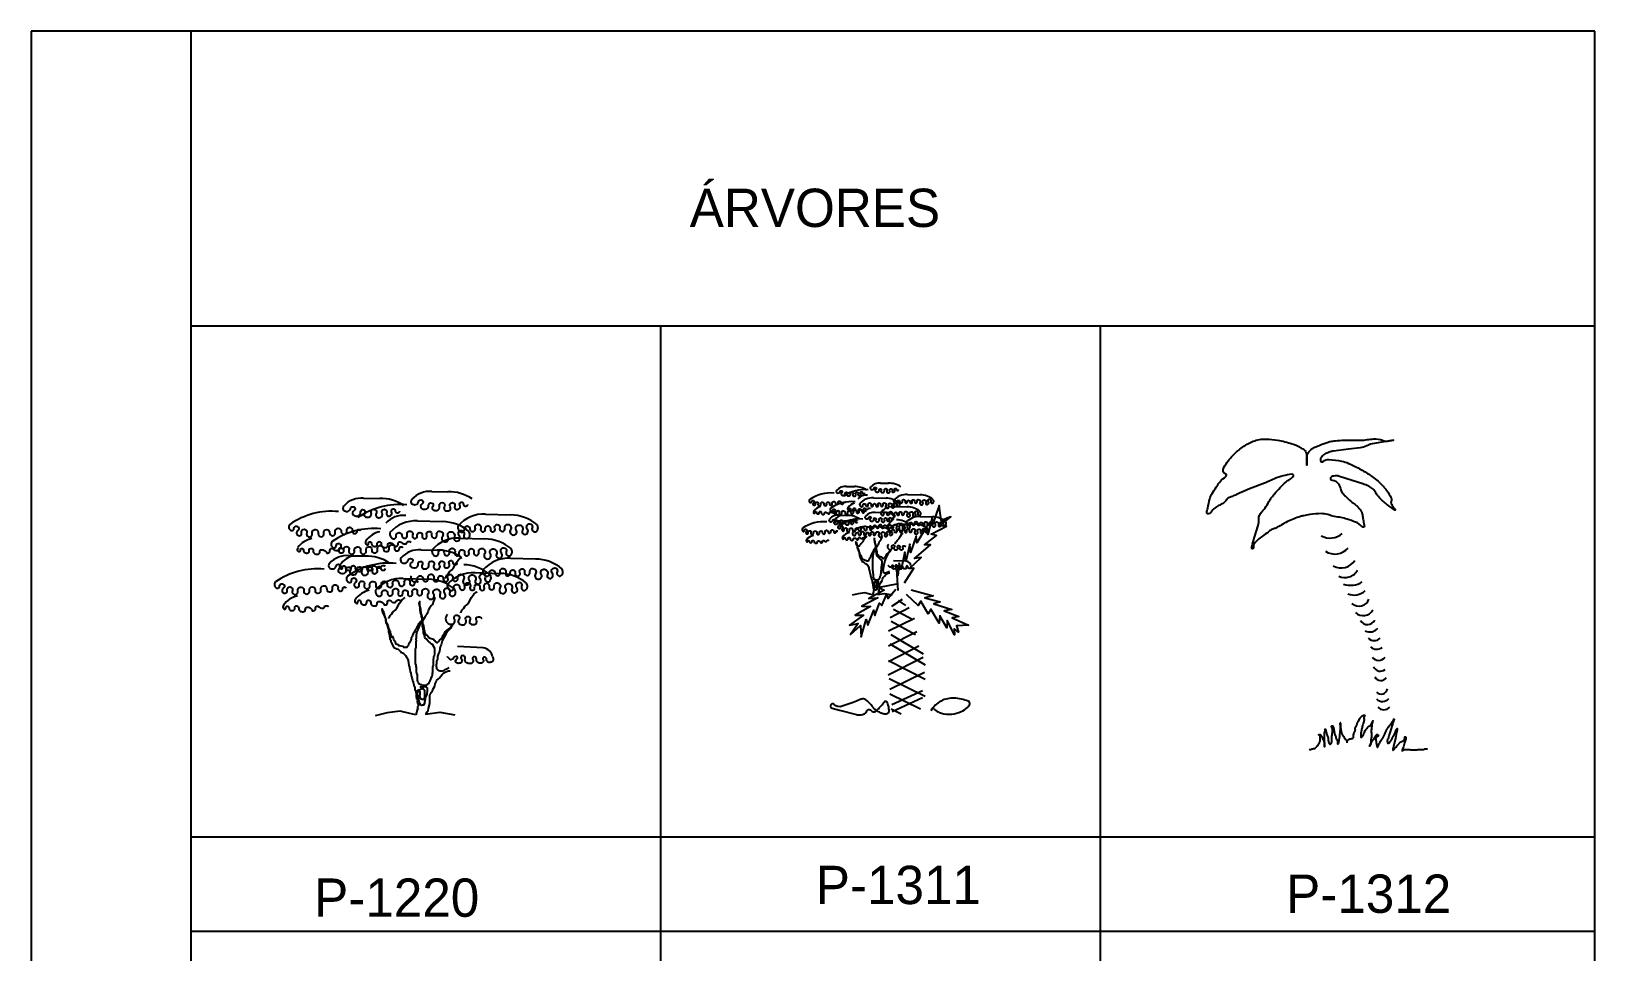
# Model space of a CAD drawing. Extents: x -74 to 94, y -49 to 40.
# Drawn here: x -11.48 to 13.02, y -28.44 to -14.02 of the extents above; entities that cross this region are included whole.
import ezdxf

# ---------------------------------------------------------------- set-up
doc = ezdxf.new("R2010")
doc.units = 0
doc.header["$LTSCALE"] = 100
doc.header["$MEASUREMENT"] = 0
doc.layers.add('FOLHA', color=3, linetype='CONTINUOUS')
doc.layers.add('P-ARVORE', color=2, linetype='CONTINUOUS')

# ---------------------------------------------------------------- blocks, each defined once
blk = doc.blocks.new('P-1220')
at = {"layer": 'P-ARVORE', "linetype": 'CONTINUOUS'}
for p, q in [((0.132, 3.508), (0.385, 3.503)), ((-0.935, 3.403), (-0.683, 3.398)), ((-0.09, 3.047), (0.302, 3.036)), ((0.977, 3.152), (1.369, 3.141)), ((0.572, 2.777), (0.963, 2.765)), ((-1.161, 2.502), (-0.908, 2.497)), ((-0.033, 2.592), (0.219, 2.587)), ((1.368, 2.461), (1.76, 2.45)), ((0.812, 2.236), (1.204, 2.224)), ((-0.315, 2.146), (0.076, 2.134)), ((0.938, 1.06), (0.534, 1.077)), ((-0.568, 0.039), (-0.756, -0.008)), ((-0.362, 0.068), (-0.568, 0.039)), ((-0.211, 0.03), (-0.362, 0.068)), ((-0.118, 0.011), (-0.211, 0.03)), ((-0.089, 0.105), (-0.118, 0.011)), ((0.033, 0.021), (0.258, 0.049)), ((0.258, 0.049), (0.493, 0.011))]:
    blk.add_line(p, q, dxfattribs=at)
for points in [[(-1.247, 3.28, 0.18983), (-1.26, 3.243, 0.209039), (-1.245, 3.211, 0.089632), (-1.231, 3.202, 0.055386), (-1.205, 3.195, 0.389489), (-1.143, 3.238, -0.48403), (-1.085, 3.265, -0.629346), (-1.086, 3.207, 0.520287), (-1.097, 3.143, 0.124575), (-1.07, 3.127, 0.096391), (-1.03, 3.123, 0.428901), (-0.983, 3.183, -0.579299), (-0.933, 3.222, -0.502227), (-0.919, 3.168, 0.476441), (-0.907, 3.111, 0.095216), (-0.885, 3.105, 0.070951), (-0.854, 3.107, 0.447246), (-0.815, 3.172, -0.506332), (-0.774, 3.229, -0.581255), (-0.737, 3.165, 0.54353), (-0.703, 3.097, 0.045996), (-0.686, 3.097, 0.048439), (-0.671, 3.1, 0.501767), (-0.646, 3.164, -0.509433), (-0.62, 3.227, -0.620318), (-0.574, 3.173, 0.662344), (-0.527, 3.123, 0.021032), (-0.519, 3.126, 0.023421), (-0.512, 3.13, 0.400547), (-0.496, 3.19, -0.521375), (-0.472, 3.236, -0.468745), (-0.44, 3.208, 0.421044), (-0.409, 3.174, 0.045636), (-0.389, 3.176, 0.099882), (-0.381, 3.179, 0.108204), (-0.372, 3.187, 0.09638), (-0.367, 3.2)], [(-0.18, 3.386, 0.18983), (-0.193, 3.348, 0.209039), (-0.178, 3.316, 0.089632), (-0.163, 3.307, 0.055386), (-0.137, 3.3, 0.389489), (-0.076, 3.343, -0.48403), (-0.018, 3.37, -0.629346), (-0.019, 3.312, 0.520287), (-0.03, 3.248, 0.124575), (-0.003, 3.232, 0.096391), (0.037, 3.228, 0.428901), (0.084, 3.288, -0.579299), (0.134, 3.327, -0.502227), (0.148, 3.273, 0.476441), (0.16, 3.217, 0.095216), (0.183, 3.21, 0.070951), (0.213, 3.212, 0.447246), (0.252, 3.277, -0.506332), (0.294, 3.334, -0.581255), (0.33, 3.271, 0.54353), (0.364, 3.203, 0.045996), (0.381, 3.202, 0.048439), (0.396, 3.205, 0.501767), (0.422, 3.269, -0.509433), (0.447, 3.332, -0.620318), (0.493, 3.278, 0.662344), (0.54, 3.228, 0.021032), (0.548, 3.232, 0.023421), (0.555, 3.235, 0.400547), (0.572, 3.295, -0.521375), (0.595, 3.341, -0.468745), (0.627, 3.313, 0.421044), (0.658, 3.28, 0.045636), (0.678, 3.281, 0.099882), (0.686, 3.284, 0.108204), (0.695, 3.293, 0.09638), (0.7, 3.305)], [(-2.09, 2.992, 0.241871), (-2.105, 2.935, 0.270808), (-2.068, 2.896, 0.507649), (-2.026, 2.928, -0.465069), (-1.984, 2.964, -0.686042), (-1.968, 2.892, 0.631611), (-1.957, 2.816, 0.568273), (-1.908, 2.861, -0.492883), (-1.86, 2.915, -0.524042), (-1.827, 2.86, 0.455866), (-1.797, 2.796, 0.574654), (-1.741, 2.85, -0.522431), (-1.687, 2.911, -0.437378), (-1.645, 2.852, 0.470524), (-1.601, 2.799, 0.497492), (-1.558, 2.855, -0.487248), (-1.514, 2.913, -0.450086), (-1.468, 2.863, 0.453784), (-1.422, 2.814, 0.482617), (-1.381, 2.87, -0.447176), (-1.341, 2.931, -0.471523), (-1.285, 2.881, 0.509269), (-1.229, 2.836, 0.40921), (-1.198, 2.89, -0.410687), (-1.166, 2.945, -0.555211), (-1.112, 2.894, 0.620623), (-1.056, 2.851, 0.319045), (-1.035, 2.89, -0.477111), (-1.013, 2.913, -0.098175), (-0.997, 2.908, -0.097824), (-0.983, 2.898)], [(0.544, 2.969, 0.150814), (0.547, 2.919, 0.151026), (0.578, 2.879, 0.650366), (0.644, 2.919, -0.632746), (0.711, 2.961, -0.263683), (0.731, 2.923, 0.268673), (0.751, 2.886, 0.688502), (0.815, 2.936, -0.673093), (0.879, 2.988, -0.384225), (0.9, 2.928, 0.452189), (0.924, 2.877, 0.562048), (0.97, 2.92, -0.50427), (1.015, 2.969, -0.455357), (1.051, 2.919, 0.496921), (1.088, 2.874, 0.53593), (1.122, 2.929, -0.505788), (1.154, 2.988, -0.550689), (1.197, 2.936, 0.541365), (1.241, 2.883, 0.451561), (1.277, 2.934, -0.413103), (1.311, 2.99, -0.685198), (1.368, 2.909, 0.664872), (1.422, 2.826, 0.52904), (1.457, 2.905, -0.538979), (1.493, 2.982, -0.599171), (1.554, 2.9, 0.957396), (1.634, 2.858, 0.302276), (1.63, 2.918, -0.298837), (1.626, 2.979, -0.95508), (1.706, 2.938, 0.896653), (1.785, 2.892, 0.168844), (1.798, 2.936, 0.140391), (1.782, 2.988)], [(-1.429, 2.722, 0.241871), (-1.443, 2.664, 0.270808), (-1.406, 2.625, 0.507649), (-1.365, 2.657, -0.465069), (-1.323, 2.694, -0.686042), (-1.307, 2.622, 0.631611), (-1.296, 2.546, 0.568273), (-1.246, 2.591, -0.492883), (-1.199, 2.645, -0.524042), (-1.165, 2.59, 0.455866), (-1.136, 2.526, 0.574654), (-1.08, 2.58, -0.522431), (-1.025, 2.64, -0.437378), (-0.983, 2.582, 0.470524), (-0.94, 2.528, 0.497492), (-0.896, 2.585, -0.487248), (-0.853, 2.643, -0.450086), (-0.807, 2.593, 0.453784), (-0.761, 2.544, 0.482617), (-0.719, 2.599, -0.447176), (-0.679, 2.66, -0.471523), (-0.624, 2.61, 0.509269), (-0.568, 2.566, 0.40921), (-0.536, 2.62, -0.410687), (-0.505, 2.674, -0.555211), (-0.451, 2.624, 0.620623), (-0.394, 2.581, 0.319045), (-0.374, 2.619, -0.477111), (-0.351, 2.643, -0.098175), (-0.335, 2.638, -0.097824), (-0.322, 2.628)], [(-0.897, 2.732, 0.235619), (-0.906, 2.699, 0.238379), (-0.886, 2.672, 0.630511), (-0.859, 2.693, -0.544852), (-0.833, 2.72, -0.377771), (-0.812, 2.691, 0.309408), (-0.791, 2.656, 0.056153), (-0.774, 2.65, 0.051381), (-0.755, 2.647, 0.477532), (-0.722, 2.686, -0.509645), (-0.689, 2.722, -0.415078), (-0.659, 2.684, 0.350167), (-0.63, 2.637, 0.063292), (-0.601, 2.63, 0.089771), (-0.58, 2.632, 0.374817), (-0.556, 2.669, -0.422626), (-0.53, 2.701, -0.025012), (-0.523, 2.701, -0.020224), (-0.515, 2.701, -0.149465), (-0.473, 2.684, -0.145214), (-0.446, 2.646), (-0.446, 2.646, 0.047863), (-0.432, 2.647, 0.048311), (-0.419, 2.65, 0.370518), (-0.394, 2.69, -0.472034), (-0.369, 2.72, -0.214229), (-0.338, 2.705, 0.193505), (-0.304, 2.687, 0.026101), (-0.283, 2.686, 0.061065), (-0.275, 2.687, 0.272804), (-0.258, 2.704, -0.253212), (-0.24, 2.722, -0.037215), (-0.23, 2.725, -0.040869), (-0.22, 2.726, -0.10213), (-0.206, 2.723, -0.084432), (-0.192, 2.714)], [(-0.523, 2.864, 0.150814), (-0.52, 2.814, 0.151026), (-0.49, 2.774, 0.650366), (-0.423, 2.814, -0.632746), (-0.356, 2.856, -0.263683), (-0.336, 2.818, 0.268673), (-0.316, 2.781, 0.688502), (-0.252, 2.831, -0.673093), (-0.188, 2.883, -0.384225), (-0.167, 2.823, 0.452189), (-0.143, 2.772, 0.562048), (-0.097, 2.815, -0.50427), (-0.053, 2.864, -0.455357), (-0.017, 2.814, 0.496921), (0.021, 2.768, 0.53593), (0.054, 2.824, -0.505788), (0.086, 2.883, -0.550689), (0.13, 2.831, 0.541365), (0.174, 2.778, 0.451561), (0.21, 2.829, -0.413103), (0.244, 2.885, -0.685198), (0.3, 2.804, 0.664872), (0.355, 2.721, 0.52904), (0.39, 2.799, -0.538979), (0.425, 2.877, -0.599171), (0.487, 2.795, 0.957396), (0.566, 2.753, 0.302276), (0.563, 2.813, -0.298837), (0.559, 2.873, -0.95508), (0.639, 2.833, 0.896653), (0.717, 2.787, 0.168844), (0.731, 2.831, 0.140391), (0.714, 2.883)], [(-1.964, 2.627, 0.235619), (-1.974, 2.594, 0.238379), (-1.953, 2.567, 0.630511), (-1.926, 2.588, -0.544852), (-1.9, 2.615, -0.377771), (-1.879, 2.586, 0.309408), (-1.858, 2.55, 0.056153), (-1.841, 2.545, 0.051381), (-1.822, 2.542, 0.477532), (-1.789, 2.581, -0.509645), (-1.756, 2.617, -0.415078), (-1.726, 2.579, 0.350167), (-1.697, 2.532, 0.063292), (-1.668, 2.525, 0.089771), (-1.647, 2.527, 0.374817), (-1.623, 2.564, -0.422626), (-1.598, 2.596, -0.025012), (-1.591, 2.596, -0.020224), (-1.582, 2.596, -0.149465), (-1.54, 2.579, -0.145214), (-1.513, 2.541), (-1.513, 2.541, 0.047863), (-1.499, 2.542, 0.048311), (-1.486, 2.545, 0.370518), (-1.462, 2.585, -0.472034), (-1.436, 2.615, -0.214229), (-1.405, 2.6, 0.193505), (-1.371, 2.582, 0.026101), (-1.351, 2.581, 0.061065), (-1.342, 2.582, 0.272804), (-1.325, 2.598, -0.253212), (-1.308, 2.617, -0.037215), (-1.297, 2.62, -0.040869), (-1.287, 2.62, -0.10213), (-1.274, 2.618, -0.084432), (-1.26, 2.609)], [(-0.345, 2.469, 0.18983), (-0.358, 2.432, 0.209039), (-0.343, 2.399, 0.089632), (-0.329, 2.391, 0.055386), (-0.303, 2.384, 0.389489), (-0.241, 2.427, -0.48403), (-0.183, 2.454, -0.629346), (-0.184, 2.395, 0.520287), (-0.195, 2.332, 0.124575), (-0.168, 2.316, 0.096391), (-0.128, 2.312, 0.428901), (-0.081, 2.372, -0.579299), (-0.031, 2.411, -0.502227), (-0.017, 2.357, 0.476441), (-0.005, 2.3, 0.095216), (0.017, 2.294, 0.070951), (0.048, 2.296, 0.447246), (0.087, 2.361, -0.506332), (0.128, 2.418, -0.581255), (0.165, 2.354, 0.54353), (0.199, 2.286, 0.045996), (0.215, 2.286, 0.048439), (0.231, 2.289, 0.501767), (0.256, 2.353, -0.509433), (0.282, 2.416, -0.620318), (0.328, 2.362, 0.662344), (0.375, 2.312, 0.021032), (0.383, 2.315, 0.023421), (0.39, 2.319, 0.400547), (0.406, 2.379, -0.521375), (0.43, 2.425, -0.468745), (0.461, 2.396, 0.421044), (0.493, 2.363, 0.045636), (0.512, 2.365, 0.099882), (0.521, 2.368, 0.108204), (0.53, 2.376, 0.09638), (0.535, 2.389)], [(0.139, 2.594, 0.150814), (0.141, 2.544, 0.151026), (0.172, 2.504, 0.650366), (0.239, 2.544, -0.632746), (0.305, 2.586, -0.263683), (0.325, 2.548, 0.268673), (0.345, 2.511, 0.688502), (0.41, 2.561, -0.673093), (0.474, 2.612, -0.384225), (0.494, 2.553, 0.452189), (0.519, 2.502, 0.562048), (0.564, 2.544, -0.50427), (0.609, 2.594, -0.455357), (0.645, 2.543, 0.496921), (0.682, 2.498, 0.53593), (0.716, 2.554, -0.505788), (0.748, 2.612, -0.550689), (0.792, 2.56, 0.541365), (0.835, 2.507, 0.451561), (0.871, 2.558, -0.413103), (0.906, 2.615, -0.685198), (0.962, 2.534, 0.664872), (1.016, 2.45, 0.52904), (1.051, 2.529, -0.538979), (1.087, 2.607, -0.599171), (1.148, 2.525, 0.957396), (1.228, 2.483, 0.302276), (1.224, 2.543, -0.298837), (1.22, 2.603, -0.95508), (1.301, 2.563, 0.896653), (1.379, 2.517, 0.168844), (1.392, 2.56, 0.140391), (1.376, 2.612)], [(-1.472, 2.379, 0.18983), (-1.486, 2.342, 0.209039), (-1.47, 2.309, 0.089632), (-1.456, 2.301, 0.055386), (-1.43, 2.294, 0.389489), (-1.369, 2.336, -0.48403), (-1.311, 2.364, -0.629346), (-1.311, 2.305, 0.520287), (-1.322, 2.242, 0.124575), (-1.296, 2.226, 0.096391), (-1.256, 2.222, 0.428901), (-1.209, 2.282, -0.579299), (-1.159, 2.321, -0.502227), (-1.145, 2.267, 0.476441), (-1.132, 2.21, 0.095216), (-1.11, 2.204, 0.070951), (-1.079, 2.205, 0.447246), (-1.041, 2.271, -0.506332), (-0.999, 2.328, -0.581255), (-0.963, 2.264, 0.54353), (-0.929, 2.196, 0.045996), (-0.912, 2.196, 0.048439), (-0.896, 2.198, 0.501767), (-0.871, 2.262, -0.509433), (-0.845, 2.326, -0.620318), (-0.8, 2.272, 0.662344), (-0.752, 2.222, 0.021032), (-0.744, 2.225, 0.023421), (-0.738, 2.229, 0.400547), (-0.721, 2.288, -0.521375), (-0.697, 2.335, -0.468745), (-0.666, 2.306, 0.421044), (-0.635, 2.273, 0.045636), (-0.615, 2.274, 0.099882), (-0.606, 2.278, 0.108204), (-0.598, 2.286, 0.09638), (-0.593, 2.299)], [(-1.303, 2.356, 0.235619), (-1.312, 2.323, 0.238379), (-1.292, 2.296, 0.630511), (-1.265, 2.318, -0.544852), (-1.239, 2.344, -0.377771), (-1.217, 2.316, 0.309408), (-1.197, 2.28, 0.056153), (-1.18, 2.274, 0.051381), (-1.16, 2.272, 0.477532), (-1.128, 2.311, -0.509645), (-1.095, 2.346, -0.415078), (-1.065, 2.308, 0.350167), (-1.036, 2.261, 0.063292), (-1.007, 2.255, 0.089771), (-0.986, 2.257, 0.374817), (-0.961, 2.294, -0.422626), (-0.936, 2.325, -0.025012), (-0.929, 2.326, -0.020224), (-0.92, 2.325, -0.149465), (-0.878, 2.309, -0.145214), (-0.852, 2.271), (-0.852, 2.271, 0.047863), (-0.838, 2.271, 0.048311), (-0.824, 2.274, 0.370518), (-0.8, 2.314, -0.472034), (-0.775, 2.344, -0.214229), (-0.743, 2.329, 0.193505), (-0.71, 2.311, 0.026101), (-0.689, 2.31, 0.061065), (-0.68, 2.311, 0.272804), (-0.664, 2.328, -0.253212), (-0.646, 2.346, -0.037215), (-0.636, 2.349, -0.040869), (-0.626, 2.35, -0.10213), (-0.612, 2.347, -0.084432), (-0.598, 2.338)], [(-0.192, 2.188, 0.150814), (-0.189, 2.138, 0.151026), (-0.159, 2.098, 0.650366), (-0.092, 2.138, -0.632746), (-0.026, 2.18, -0.263683), (-0.006, 2.142, 0.268673), (0.015, 2.105, 0.688502), (0.079, 2.155, -0.673093), (0.143, 2.207, -0.384225), (0.163, 2.147, 0.452189), (0.188, 2.096, 0.562048), (0.234, 2.139, -0.50427), (0.278, 2.188, -0.455357), (0.314, 2.138, 0.496921), (0.352, 2.093, 0.53593), (0.385, 2.148, -0.505788), (0.417, 2.207, -0.550689), (0.461, 2.155, 0.541365), (0.504, 2.102, 0.451561), (0.54, 2.153, -0.413103), (0.575, 2.209, -0.685198), (0.631, 2.128, 0.664872), (0.686, 2.045, 0.52904), (0.72, 2.124, -0.538979), (0.756, 2.201, -0.599171), (0.817, 2.119, 0.957396), (0.897, 2.077, 0.302276), (0.893, 2.137, -0.298837), (0.889, 2.197, -0.95508), (0.97, 2.157, 0.896653), (1.048, 2.111, 0.168844), (1.062, 2.155, 0.140391), (1.045, 2.207)], [(0.935, 2.278, 0.150814), (0.938, 2.228, 0.151026), (0.968, 2.188, 0.650366), (1.035, 2.228, -0.632746), (1.102, 2.27, -0.263683), (1.122, 2.232, 0.268673), (1.142, 2.195, 0.688502), (1.206, 2.245, -0.673093), (1.27, 2.297, -0.384225), (1.291, 2.237, 0.452189), (1.315, 2.186, 0.562048), (1.361, 2.229, -0.50427), (1.405, 2.278, -0.455357), (1.442, 2.228, 0.496921), (1.479, 2.183, 0.53593), (1.513, 2.238, -0.505788), (1.545, 2.297, -0.550689), (1.588, 2.245, 0.541365), (1.632, 2.192, 0.451561), (1.668, 2.243, -0.413103), (1.702, 2.299, -0.685198), (1.758, 2.218, 0.664872), (1.813, 2.135, 0.52904), (1.848, 2.214, -0.538979), (1.883, 2.291, -0.599171), (1.945, 2.209, 0.957396), (2.025, 2.167, 0.302276), (2.021, 2.227, -0.298837), (2.017, 2.288, -0.95508), (2.097, 2.247, 0.896653), (2.175, 2.201, 0.168844), (2.189, 2.245, 0.140391), (2.172, 2.297)], [(-2.316, 2.091, 0.241871), (-2.33, 2.033, 0.270808), (-2.293, 1.994, 0.507649), (-2.252, 2.026, -0.465069), (-2.21, 2.063, -0.686042), (-2.194, 1.991, 0.631611), (-2.183, 1.915, 0.568273), (-2.133, 1.96, -0.492883), (-2.086, 2.014, -0.524042), (-2.052, 1.959, 0.455866), (-2.023, 1.895, 0.574654), (-1.967, 1.949, -0.522431), (-1.912, 2.009, -0.437378), (-1.87, 1.951, 0.470524), (-1.827, 1.898, 0.497492), (-1.783, 1.954, -0.487248), (-1.74, 2.012, -0.450086), (-1.694, 1.962, 0.453784), (-1.648, 1.913, 0.482617), (-1.606, 1.968, -0.447176), (-1.566, 2.029, -0.471523), (-1.511, 1.979, 0.509269), (-1.455, 1.935, 0.40921), (-1.423, 1.989, -0.410687), (-1.392, 2.043, -0.555211), (-1.337, 1.993, 0.620623), (-1.281, 1.95, 0.319045), (-1.261, 1.988, -0.477111), (-1.238, 2.012, -0.098175), (-1.222, 2.007, -0.097824), (-1.209, 1.997)], [(-1.188, 2.181, 0.241871), (-1.203, 2.124, 0.270808), (-1.166, 2.084, 0.507649), (-1.124, 2.116, -0.465069), (-1.083, 2.153, -0.686042), (-1.066, 2.081, 0.631611), (-1.055, 2.005, 0.568273), (-1.006, 2.05, -0.492883), (-0.958, 2.104, -0.524042), (-0.925, 2.049, 0.455866), (-0.895, 1.985, 0.574654), (-0.839, 2.039, -0.522431), (-0.785, 2.1, -0.437378), (-0.743, 2.041, 0.470524), (-0.7, 1.988, 0.497492), (-0.656, 2.044, -0.487248), (-0.612, 2.102, -0.450086), (-0.566, 2.052, 0.453784), (-0.52, 2.003, 0.482617), (-0.479, 2.059, -0.447176), (-0.439, 2.119, -0.471523), (-0.383, 2.069, 0.509269), (-0.327, 2.025, 0.40921), (-0.296, 2.079, -0.410687), (-0.265, 2.133, -0.555211), (-0.21, 2.083, 0.620623), (-0.154, 2.04, 0.319045), (-0.133, 2.079, -0.477111), (-0.111, 2.102, -0.098175), (-0.095, 2.097, -0.097824), (-0.081, 2.087)], [(-0.748, 1.963, 0.150814), (-0.746, 1.913, 0.151026), (-0.715, 1.873, 0.650366), (-0.648, 1.913, -0.632746), (-0.582, 1.955, -0.263683), (-0.562, 1.917, 0.268673), (-0.542, 1.88, 0.688502), (-0.477, 1.93, -0.673093), (-0.413, 1.981, -0.384225), (-0.393, 1.922, 0.452189), (-0.368, 1.871, 0.562048), (-0.322, 1.913, -0.50427), (-0.278, 1.963, -0.455357), (-0.242, 1.912, 0.496921), (-0.205, 1.867, 0.53593), (-0.171, 1.923, -0.505788), (-0.139, 1.981, -0.550689), (-0.095, 1.93, 0.541365), (-0.052, 1.877, 0.451561), (-0.016, 1.927, -0.413103), (0.019, 1.984, -0.685198), (0.075, 1.903, 0.664872), (0.129, 1.819, 0.52904), (0.164, 1.898, -0.538979), (0.2, 1.976, -0.599171), (0.261, 1.894, 0.957396), (0.341, 1.852, 0.302276), (0.337, 1.912, -0.298837), (0.333, 1.972, -0.95508), (0.414, 1.932, 0.896653), (0.492, 1.886, 0.168844), (0.506, 1.93, 0.140391), (0.489, 1.981)], [(0.379, 2.053, 0.150814), (0.382, 2.003, 0.151026), (0.412, 1.963, 0.650366), (0.479, 2.003, -0.632746), (0.546, 2.045, -0.263683), (0.566, 2.007, 0.268673), (0.586, 1.97, 0.688502), (0.65, 2.02, -0.673093), (0.714, 2.072, -0.384225), (0.735, 2.012, 0.452189), (0.759, 1.961, 0.562048), (0.805, 2.003, -0.50427), (0.849, 2.053, -0.455357), (0.885, 2.003, 0.496921), (0.923, 1.957, 0.53593), (0.956, 2.013, -0.505788), (0.988, 2.072, -0.550689), (1.032, 2.02, 0.541365), (1.076, 1.967, 0.451561), (1.111, 2.018, -0.413103), (1.146, 2.074, -0.685198), (1.202, 1.993, 0.664872), (1.257, 1.91, 0.52904), (1.292, 1.988, -0.538979), (1.327, 2.066, -0.599171), (1.388, 1.984, 0.957396), (1.468, 1.942, 0.302276), (1.465, 2.002, -0.298837), (1.461, 2.062, -0.95508), (1.541, 2.022, 0.896653), (1.619, 1.976, 0.168844), (1.633, 2.02, 0.140391), (1.616, 2.072)], [(-2.189, 1.726, 0.235619), (-2.199, 1.693, 0.238379), (-2.179, 1.665, 0.630511), (-2.152, 1.687, -0.544852), (-2.126, 1.713, -0.377771), (-2.104, 1.685, 0.309408), (-2.084, 1.649, 0.056153), (-2.067, 1.643, 0.051381), (-2.047, 1.641, 0.477532), (-2.015, 1.68, -0.509645), (-1.982, 1.716, -0.415078), (-1.952, 1.677, 0.350167), (-1.923, 1.63, 0.063292), (-1.894, 1.624, 0.089771), (-1.873, 1.626, 0.374817), (-1.848, 1.663, -0.422626), (-1.823, 1.695, -0.025012), (-1.816, 1.695, -0.020224), (-1.807, 1.695, -0.149465), (-1.765, 1.678, -0.145214), (-1.739, 1.64), (-1.739, 1.64, 0.047863), (-1.725, 1.64, 0.048311), (-1.711, 1.643, 0.370518), (-1.687, 1.683, -0.472034), (-1.661, 1.713, -0.214229), (-1.63, 1.698, 0.193505), (-1.597, 1.681, 0.026101), (-1.576, 1.68, 0.061065), (-1.567, 1.681, 0.272804), (-1.55, 1.697, -0.253212), (-1.533, 1.716, -0.037215), (-1.522, 1.718, -0.040869), (-1.512, 1.719, -0.10213), (-1.499, 1.716, -0.084432), (-1.485, 1.707)], [(-1.062, 1.816, 0.235619), (-1.072, 1.783, 0.238379), (-1.051, 1.756, 0.630511), (-1.024, 1.777, -0.544852), (-0.998, 1.803, -0.377771), (-0.977, 1.775, 0.309408), (-0.956, 1.739, 0.056153), (-0.939, 1.733, 0.051381), (-0.92, 1.731, 0.477532), (-0.887, 1.77, -0.509645), (-0.854, 1.806, -0.415078), (-0.824, 1.768, 0.350167), (-0.796, 1.721, 0.063292), (-0.767, 1.714, 0.089771), (-0.746, 1.716, 0.374817), (-0.721, 1.753, -0.422626), (-0.696, 1.785, -0.025012), (-0.689, 1.785, -0.020224), (-0.68, 1.785, -0.149465), (-0.638, 1.768, -0.145214), (-0.611, 1.73), (-0.611, 1.73, 0.047863), (-0.597, 1.73, 0.048311), (-0.584, 1.733, 0.370518), (-0.56, 1.774, -0.472034), (-0.534, 1.803, -0.214229), (-0.503, 1.788, 0.193505), (-0.469, 1.771, 0.026101), (-0.449, 1.77, 0.061065), (-0.44, 1.771, 0.272804), (-0.423, 1.787, -0.253212), (-0.406, 1.806, -0.037215), (-0.395, 1.808, -0.040869), (-0.385, 1.809, -0.10213), (-0.372, 1.806, -0.084432), (-0.358, 1.798)], [(0.377, 1.579, 0.264275), (0.352, 1.495, 0.269851), (0.411, 1.431, 0.049465), (0.432, 1.427, 0.059307), (0.45, 1.428, 0.524538), (0.489, 1.507, -0.659555), (0.537, 1.569, -0.54608), (0.558, 1.503, 0.460274), (0.572, 1.428, 0.105056), (0.602, 1.418, 0.099523), (0.636, 1.421, 0.482702), (0.665, 1.495, -0.652976), (0.706, 1.549, -0.510026), (0.73, 1.492, 0.441522), (0.749, 1.428, 0.097436), (0.773, 1.422, 0.075508), (0.805, 1.424, 0.510359), (0.832, 1.489, -0.586835), (0.863, 1.546, -0.117643), (0.893, 1.539, -0.110107), (0.919, 1.518)], [(1.084, 0.915, -0.226941), (1.095, 0.868, -0.244294), (1.067, 0.834, -0.076488), (1.05, 0.83, -0.0595), (1.029, 0.831, -0.398872), (0.991, 0.878, 0.514647), (0.953, 0.911, 0.526337), (0.937, 0.87, -0.464969), (0.925, 0.824, -0.091198), (0.904, 0.818, -0.065704), (0.875, 0.82, -0.396141), (0.833, 0.879, 0.564462), (0.788, 0.915, 0.487782), (0.774, 0.873, -0.391728), (0.767, 0.824, -0.170672), (0.73, 0.811, -0.128889), (0.68, 0.824, -0.358358), (0.654, 0.89, 0.512435), (0.621, 0.936, 0.617342), (0.595, 0.884, -0.491284), (0.578, 0.82, -0.113819), (0.548, 0.815, -0.123689), (0.522, 0.824, -0.573938), (0.523, 0.879, 0.8299), (0.508, 0.925, 0.284756), (0.476, 0.899, -0.29003), (0.444, 0.873, -0.0281), (0.426, 0.872, -0.158979), (0.423, 0.873, -0.04288), (0.414, 0.881, -0.012925), (0.386, 0.911, -0.004602), (0.382, 0.916, -0.003571), (0.377, 0.922)]]:
    blk.add_lwpolyline(points, format="xyb", dxfattribs=at)
at = {"layer": 'P-ARVORE'}
for points in [[(0.346, 2.146), (0.346, 2.159), (0.36, 2.172), (0.367, 2.197), (0.395, 2.223), (0.41, 2.248), (0.445, 2.28), (0.474, 2.311), (0.516, 2.388), (0.552, 2.438), (0.587, 2.47), (0.602, 2.476)], [(-0.541, 1.516), (-0.541, 1.528), (-0.527, 1.541), (-0.52, 1.566), (-0.491, 1.592), (-0.477, 1.617), (-0.442, 1.649), (-0.413, 1.681), (-0.371, 1.757), (-0.335, 1.807), (-0.299, 1.839), (-0.285, 1.846)], [(0.188, 1.847), (0.174, 1.834), (0.174, 1.821), (0.167, 1.802), (0.16, 1.79), (0.145, 1.739), (0.131, 1.72), (0.11, 1.695), (0.096, 1.682), (0.081, 1.656), (0.074, 1.631), (0.067, 1.612), (0.053, 1.587), (0.039, 1.568), (0.032, 1.549), (0.01, 1.511), (-0.018, 1.472), (-0.032, 1.46), (-0.047, 1.441), (-0.054, 1.422), (-0.082, 1.358), (-0.089, 1.333), (-0.104, 1.301), (-0.104, 1.282), (-0.111, 1.257), (-0.111, 1.212), (-0.118, 1.193), (-0.111, 1.174), (-0.118, 1.149), (-0.118, 1.054), (-0.125, 1.035), (-0.125, 0.813), (-0.118, 0.787), (-0.118, 0.768), (-0.111, 0.749), (-0.111, 0.686), (-0.104, 0.66), (-0.096, 0.648), (-0.096, 0.559), (-0.089, 0.533), (-0.082, 0.521), (-0.075, 0.502), (-0.061, 0.495), (-0.047, 0.483), (-0.032, 0.483), (-0.018, 0.476), (0.053, 0.476), (0.06, 0.483), (0.074, 0.495), (0.088, 0.502), (0.11, 0.54), (0.117, 0.565), (0.124, 0.578), (0.124, 0.59), (0.138, 0.616), (0.145, 0.635), (0.145, 0.654), (0.152, 0.673), (0.152, 0.762), (0.16, 0.781), (0.16, 0.882), (0.167, 0.901), (0.167, 0.92), (0.174, 0.933), (0.174, 0.946), (0.181, 0.965), (0.181, 1.047), (0.145, 1.111), (0.131, 1.117), (0.11, 1.136), (0.096, 1.143), (0.074, 1.162), (0.046, 1.2), (0.032, 1.212), (0.024, 1.225), (0.017, 1.25), (0.017, 1.263), (0.003, 1.288), (0.003, 1.333), (-0.004, 1.346), (-0.004, 1.371), (-0.011, 1.384), (-0.011, 1.422), (-0.018, 1.441), (-0.018, 1.46), (-0.011, 1.472), (-0.011, 1.46), (-0.018, 1.447), (0.003, 1.409), (0.003, 1.39), (0.01, 1.365), (0.01, 1.346), (0.017, 1.327), (0.017, 1.301), (0.039, 1.263), (0.06, 1.257), (0.088, 1.219), (0.11, 1.212), (0.124, 1.206), (0.145, 1.2), (0.16, 1.193), (0.167, 1.181), (0.181, 1.168), (0.188, 1.155), (0.209, 1.143), (0.224, 1.143), (0.238, 1.155), (0.252, 1.181), (0.273, 1.193), (0.302, 1.231), (0.309, 1.257), (0.33, 1.288), (0.344, 1.307), (0.401, 1.358), (0.43, 1.377), (0.437, 1.396), (0.451, 1.409), (0.465, 1.415)], [(-0.061, 1.777), (-0.068, 1.752), (-0.054, 1.688), (-0.054, 1.656), (-0.047, 1.612), (-0.032, 1.568), (-0.032, 1.542), (-0.025, 1.523), (-0.018, 1.511), (-0.018, 1.498), (-0.018, 1.549), (-0.025, 1.568), (-0.025, 1.58), (-0.032, 1.593), (-0.032, 1.612), (-0.04, 1.637), (-0.04, 1.663), (-0.054, 1.726), (-0.054, 1.783), (-0.061, 1.79)], [(0.586, 1.606), (0.586, 1.618), (0.6, 1.631), (0.608, 1.656), (0.636, 1.682), (0.65, 1.707), (0.686, 1.739), (0.714, 1.771), (0.757, 1.847), (0.792, 1.898), (0.828, 1.929), (0.842, 1.936)], [(0.01, 1.536), (0.003, 1.517), (-0.004, 1.504), (-0.047, 1.466), (-0.054, 1.453), (-0.082, 1.428), (-0.082, 1.415), (-0.096, 1.396), (-0.111, 1.358), (-0.125, 1.339), (-0.132, 1.32), (-0.146, 1.295), (-0.16, 1.276), (-0.168, 1.257), (-0.175, 1.231), (-0.189, 1.212), (-0.189, 1.193), (-0.196, 1.181), (-0.203, 1.155), (-0.21, 1.143), (-0.224, 1.13), (-0.239, 1.092), (-0.246, 1.079), (-0.26, 1.066), (-0.303, 1.066), (-0.317, 1.079), (-0.345, 1.085), (-0.367, 1.092), (-0.381, 1.092), (-0.395, 1.104), (-0.423, 1.117), (-0.431, 1.13), (-0.438, 1.149), (-0.452, 1.168), (-0.459, 1.187), (-0.466, 1.212), (-0.48, 1.238), (-0.495, 1.231), (-0.495, 1.219), (-0.516, 1.295), (-0.516, 1.314), (-0.523, 1.327), (-0.53, 1.346), (-0.537, 1.358), (-0.544, 1.377), (-0.544, 1.39), (-0.551, 1.409), (-0.58, 1.46), (-0.587, 1.485), (-0.587, 1.511), (-0.601, 1.549), (-0.615, 1.568), (-0.623, 1.587), (-0.63, 1.599), (-0.637, 1.618), (-0.637, 1.644), (-0.644, 1.656), (-0.644, 1.669), (-0.644, 1.663)], [(-0.637, 1.656), (-0.623, 1.631), (-0.623, 1.612), (-0.615, 1.593), (-0.615, 1.574), (-0.587, 1.498), (-0.587, 1.447), (-0.573, 1.428), (-0.566, 1.409), (-0.551, 1.358), (-0.544, 1.346), (-0.544, 1.307), (-0.53, 1.257), (-0.53, 1.231), (-0.523, 1.219), (-0.523, 1.2), (-0.509, 1.181), (-0.509, 1.162), (-0.502, 1.143), (-0.459, 1.066), (-0.416, 1.041), (-0.395, 1.035), (-0.359, 1.003), (-0.352, 0.99), (-0.324, 0.978), (-0.303, 0.965), (-0.281, 0.939), (-0.239, 0.863), (-0.239, 0.844), (-0.232, 0.832), (-0.232, 0.813), (-0.224, 0.794), (-0.224, 0.781), (-0.217, 0.755), (-0.217, 0.743), (-0.21, 0.717), (-0.203, 0.686), (-0.196, 0.673), (-0.196, 0.654), (-0.189, 0.635), (-0.189, 0.622), (-0.182, 0.603), (-0.182, 0.59), (-0.175, 0.571), (-0.168, 0.546), (-0.16, 0.533), (-0.16, 0.514), (-0.153, 0.495), (-0.146, 0.483), (-0.146, 0.47), (-0.132, 0.445), (-0.132, 0.406), (-0.125, 0.387), (-0.118, 0.375), (-0.118, 0.362), (-0.111, 0.343), (-0.111, 0.286), (-0.104, 0.273), (-0.104, 0.261), (-0.089, 0.248), (-0.096, 0.216), (-0.089, 0.197), (-0.082, 0.172), (-0.082, 0.146), (-0.089, 0.134), (-0.089, 0.115), (-0.082, 0.102), (-0.082, 0.096)], [(0.465, 1.434), (0.451, 1.415), (0.444, 1.403), (0.43, 1.365), (0.408, 1.339), (0.38, 1.314), (0.359, 1.282), (0.295, 1.168), (0.28, 1.104), (0.266, 1.073), (0.259, 1.047), (0.252, 1.003), (0.238, 0.971), (0.231, 0.952), (0.224, 0.92), (0.224, 0.882), (0.209, 0.851), (0.209, 0.813), (0.202, 0.787), (0.202, 0.768), (0.209, 0.749), (0.209, 0.73), (0.216, 0.717), (0.238, 0.705), (0.259, 0.698), (0.302, 0.698), (0.323, 0.705), (0.337, 0.717), (0.366, 0.73), (0.387, 0.736), (0.408, 0.749)], [(0.046, 0.013), (0.046, 0.032), (0.06, 0.058), (0.074, 0.077), (0.081, 0.108), (0.103, 0.184), (0.103, 0.311), (0.11, 0.33), (0.117, 0.343), (0.131, 0.362), (0.145, 0.387), (0.152, 0.406), (0.181, 0.457), (0.188, 0.495), (0.202, 0.527), (0.209, 0.546), (0.238, 0.571), (0.252, 0.59), (0.295, 0.641), (0.316, 0.66), (0.344, 0.679), (0.366, 0.686), (0.394, 0.698), (0.423, 0.698)], [(-0.054, 0.445), (0.003, 0.445), (0.017, 0.451), (0.032, 0.451), (0.046, 0.445), (0.06, 0.432), (0.06, 0.368), (0.053, 0.349), (0.053, 0.33), (0.032, 0.273), (0.032, 0.248), (0.024, 0.229), (0.017, 0.203), (0.017, 0.184), (0.003, 0.159), (-0.011, 0.159), (-0.025, 0.153), (-0.04, 0.159), (-0.054, 0.184), (-0.061, 0.203), (-0.068, 0.242), (-0.068, 0.273), (-0.089, 0.33), (-0.089, 0.394), (-0.054, 0.406), (-0.025, 0.419), (-0.004, 0.419), (0.01, 0.406), (0.017, 0.394), (0.017, 0.28), (0.01, 0.261), (0.003, 0.248), (-0.018, 0.248), (-0.032, 0.254), (-0.047, 0.286), (-0.054, 0.305), (-0.047, 0.33), (-0.047, 0.368), (-0.075, 0.368), (-0.089, 0.375), (-0.082, 0.368)]]:
    blk.add_lwpolyline(points, dxfattribs=at)
at = {"layer": 'P-ARVORE', "linetype": 'CONTINUOUS'}
for centre, radius, start, end in [((0.098, 3.137), 0.372, 84.7393, 138.1803), ((0.404, 2.872), 0.632, 55.1403, 91.7101), ((-1.434, 2.049), 1.149, 84.6376, 124.8181), ((-0.969, 3.032), 0.372, 84.7393, 138.1803), ((-0.367, 2.155), 1.149, 84.6376, 124.8181), ((-0.664, 2.767), 0.632, 55.1403, 91.7101), ((-0.308, 2.762), 0.372, 84.7393, 138.1803), ((-0.117, 2.509), 0.539, 87.0886, 138.7567), ((0.288, 2.365), 0.671, 50.5376, 88.808), ((0.95, 2.614), 0.539, 87.0886, 138.7567), ((1.355, 2.47), 0.671, 50.5376, 88.808), ((-1.661, 2.4), 0.382, 103.099, 143.0553), ((-0.773, 1.779), 1.149, 84.6376, 124.8181), ((-0.594, 2.506), 0.382, 103.099, 143.0553), ((0.544, 2.238), 0.539, 87.0886, 138.7567), ((0.949, 2.094), 0.671, 50.5376, 88.808), ((-1.195, 2.131), 0.372, 84.7393, 138.1803), ((-1, 2.13), 0.382, 103.099, 143.0553), ((-0.889, 1.865), 0.632, 55.1403, 91.7101), ((-0.068, 2.221), 0.372, 84.7393, 138.1803), ((0.238, 1.955), 0.632, 55.1403, 91.7101), ((1.341, 1.923), 0.539, 87.0886, 138.7567), ((-1.66, 1.148), 1.149, 84.6376, 124.8181), ((-0.533, 1.238), 1.149, 84.6376, 124.8181), ((0.785, 1.697), 0.539, 87.0886, 138.7567), ((0.619, 1.689), 0.671, 50.5376, 88.808), ((1.19, 1.554), 0.671, 50.5376, 88.808), ((1.746, 1.779), 0.671, 50.5376, 88.808), ((-0.759, 1.589), 0.382, 103.099, 143.0553), ((-0.343, 1.607), 0.539, 87.0886, 138.7567), ((0.063, 1.464), 0.671, 50.5376, 88.808), ((-1.886, 1.499), 0.382, 103.099, 143.0553), ((0.912, 0.888), 0.175, 8.89, 81.1805)]:
    blk.add_arc(centre, radius, start, end, dxfattribs=at)
blk = doc.blocks.new('P-1311')
at = {"layer": 'P-ARVORE', "linetype": 'CONTINUOUS'}
for points in [[(-0.017, 4.114), (0.28, 4.579), (0.14, 4.569), (0.507, 4.912), (0.295, 4.878), (0.796, 5.304), (0.609, 5.304), (0.991, 5.603), (0.819, 5.641), (1.305, 5.89), (1.084, 5.901), (1.437, 6.189), (1.131, 6.067), (1.069, 6.542), (0.874, 5.967), (0.851, 6.151), (0.711, 5.63), (0.679, 5.89), (0.367, 5.37), (0.35, 5.575), (0.169, 5.072), (0.155, 5.332), (0.029, 4.801), (-0.008, 5.082), (-0.119, 4.541), (-0.18, 4.735), (-0.221, 4.347), (-0.268, 4.531), (-0.227, 3.882)], [(-0.262, 4.076), (-0.813, 3.972), (-0.658, 3.889), (-1.139, 3.629), (-0.848, 3.646), (-1.349, 3.386), (-1.086, 3.379), (-1.564, 3.102), (-1.305, 3.102), (-1.739, 2.793), (-1.471, 2.842), (-1.704, 2.498), (-1.392, 2.783), (-1.378, 2.422), (-1.223, 2.973), (-1.168, 2.793), (-0.979, 3.265), (-0.95, 3.095), (-0.798, 3.483), (-0.725, 3.403), (-0.574, 3.757), (-0.536, 3.629), (-0.291, 3.92)], [(-0.413, 3.387), (-0.081, 3.602)], [(-0.214, 3.563), (0.017, 3.405)], [(0.19, 3.896), (0.877, 3.705), (0.877, 3.705), (0.624, 3.646), (1.102, 3.525), (0.906, 3.455), (1.463, 3.282), (1.224, 3.24), (1.69, 3.06), (1.477, 3.025), (1.987, 2.793), (1.617, 2.765), (1.681, 2.568), (1.536, 2.672), (1.55, 2.488), (1.32, 2.939), (1.311, 2.706), (1.087, 3.084), (1.067, 2.852), (0.813, 3.292), (0.726, 3.147), (0.493, 3.542), (0.414, 3.403), (0.05, 3.75)], [(-0.513, 2.618), (0.299, 3.01)], [(-0.463, 3.031), (0.133, 3.348)], [(-0.365, 3.288), (0.248, 2.971)], [(-0.513, 2.142), (0.366, 2.597)], [(-0.448, 2.498), (0.565, 1.888)], [(-0.43, 2.911), (0.331, 2.498)], [(-0.513, 1.649), (0.432, 2.142)], [(-0.481, 2.202), (0.63, 1.55)], [(-0.531, 1.236), (0.565, 1.789)], [(-0.496, 1.67), (-0.496, 1.67), (0.63, 1.098)], [(-0.496, 1.116), (0.63, 0.565)], [(-0.481, 0.781), (0.615, 1.314)], [(-0.481, 0.643), (0.482, 0.17)], [(-0.413, 0.308), (0.547, 0.742)], [(-0.398, 0.09), (0.547, 0.526)], [(-0.43, 0.17), (-0.116, 0.012)]]:
    blk.add_lwpolyline(points, dxfattribs=at)
blk.add_lwpolyline([(0.854, 0.216, 0.056972), (1.008, 0.091, 0.07782), (1.142, 0.032, 0.085313), (1.462, 0.004, 0.088248), (1.763, 0.084, 0.072962), (1.963, 0.215, 0.14342), (2.028, 0.32, 0.388867), (1.983, 0.409, 0.074689), (1.541, 0.504, 0.140601), (1.129, 0.413, 0.134114), (0.81, 0.108)], format="xyb", dxfattribs=at)
blk.add_lwpolyline([(-0.563, 0.012, -0.150067), (-0.622, 0.001, -0.069724), (-0.745, 0.033, -0.034862), (-0.863, 0.092, -0.046598), (-0.943, 0.15, -0.067825), (-1.016, 0.234, 0.051579), (-1.109, 0.347, 0.053967), (-1.27, 0.476, 0.206644), (-1.325, 0.485, 0.047643), (-1.429, 0.448, -0.024859), (-1.624, 0.368), (-1.971, 0.248, -0.283002), (-2.218, 0.307, 1.29683), (-2.287, 0.189), (-2.054, 0.132), (-1.524, -0.006, 0.094864), (-1.371, -0.014, 0.106521), (-1.242, 0.033, 0.201683), (-1.21, 0.078, -0.177086), (-1.177, 0.132, -0.43973), (-1.052, 0.11, 0.446923), (-0.928, 0.09, 0.020406), (-0.859, 0.15, 0.013482), (-0.762, 0.248, 0.039735), (-0.678, 0.353, -0.073896), (-0.629, 0.407, -0.481893), (-0.577, 0.395, -0.090624), (-0.513, 0.17, -0.023372), (-0.51, 0.097, -0.069252), (-0.513, 0.072, -0.105911), (-0.531, 0.038, -0.097959)], format="xyb", close=True, dxfattribs=at)
blk = doc.blocks.new('P-1312')
at = {"layer": 'P-ARVORE'}
for points in [[(-5.516, 7.585, -0.038884), (-5.454, 7.875, -0.062793), (-5.38, 8.044, -0.00932), (-5.259, 8.237, -0.011673), (-5.157, 8.387, -0.09894), (-4.998, 8.535, 0.201538), (-4.934, 8.625, 0.513393), (-4.962, 8.657, -0.289192), (-5.02, 8.686, -0.257031), (-5.027, 8.827, -0.077661), (-4.772, 9.189, -0.024217), (-4.515, 9.431, -0.04223), (-4.351, 9.549, -0.038514), (-4.096, 9.675, -0.053358), (-3.898, 9.732, -0.052401), (-3.684, 9.746, -0.031992), (-3.334, 9.709, -0.036215), (-2.876, 9.598, -0.055684), (-2.596, 9.471, -0.030554), (-2.485, 9.396, -0.106084), (-2.459, 9.366, -0.077905), (-2.43, 9.282, -0.04514), (-2.416, 9.128), (-2.416, 8.929), (-2.416, 9.145, -0.134216), (-2.369, 9.317, -0.127312), (-2.236, 9.449, -0.019404), (-2.138, 9.502, -0.018541), (-2.032, 9.549, -0.013114), (-1.777, 9.643, -0.032674), (-1.672, 9.671, -0.026368), (-1.52, 9.693, -0.014677), (-1.244, 9.709, -0.01638), (-0.965, 9.709, 0.017601), (-0.705, 9.709, 0.029733), (-0.527, 9.727, -0.025546), (-0.32, 9.748, -0.100404), (-0.043, 9.707, 0.129067), (0.176, 9.687), (0.306, 9.709), (-0.302, 9.61, 0.070901), (-0.539, 9.534, -0.080961), (-0.748, 9.471), (-1.108, 9.427), (-1.579, 9.366, 0.042701), (-1.682, 9.344, 0.0291), (-1.827, 9.289, 0.107514), (-1.942, 9.205, 0.141166), (-1.988, 9.106, 0.040605), (-1.99, 9.082, 0.070342), (-1.988, 9.068, 0.553017), (-1.901, 9.043, -0.203018), (-1.715, 9.106, -0.031827), (-1.324, 9.053, -0.05557), (-1.108, 8.985, -0.011847), (-0.854, 8.864, -0.016802), (-0.68, 8.769, -0.006343), (-0.502, 8.66, -0.009745), (-0.388, 8.586, -0.025405), (-0.221, 8.459, -0.023465), (-0.054, 8.304, -0.024068), (0.002, 8.241, -0.011697), (0.108, 8.105, -0.050367), (0.22, 7.915, -0.119885), (0.238, 7.823, -0.151987), (0.225, 7.788, 0.213351), (0.219, 7.762, 0.054668), (0.229, 7.73, 0.023456), (0.263, 7.662, 0.078992), (0.336, 7.567, -0.20611), (0.356, 7.524, -0.596742), (0.342, 7.516, -0.024389), (0.108, 7.684, -0.014202), (-0.013, 7.786, -0.012753), (-0.14, 7.906, -0.088348), (-0.252, 8.063, 0.113492), (-0.345, 8.182, 0.052665), (-0.475, 8.267, 0.0406), (-0.661, 8.343), (-0.996, 8.448), (-1.424, 8.586, 0.07261), (-1.473, 8.593, 0.033539), (-1.579, 8.586, 0.044949), (-1.615, 8.578, 0.048133), (-1.647, 8.564, 0.777276), (-1.618, 8.453, -0.267895), (-1.424, 8.343, -0.068901), (-1.345, 8.153, 0.115275), (-1.288, 8.044, 0.015634), (-1.212, 7.962, 0.011929), (-1.108, 7.861, 0.02752), (-0.968, 7.746, -0.030146), (-0.841, 7.64, -0.054911), (-0.721, 7.499, -0.096799), (-0.68, 7.402, -0.018195), (-0.662, 7.3, 0.011797), (-0.636, 7.142, 0.016559), (-0.617, 7.052, -0.047713), (-0.612, 7.02, -0.738034), (-0.681, 6.994, 0.143527), (-0.885, 7.142, 0.004086), (-1.156, 7.236, 0.012791), (-1.244, 7.264, 0.042693), (-1.446, 7.302, -0.042593), (-1.647, 7.341, -0.027252), (-1.698, 7.359, 0.023077), (-1.759, 7.38, 0.073058), (-1.96, 7.409, 0.040627), (-2.323, 7.38, 0.010869), (-2.518, 7.344, 0.021499), (-2.615, 7.319, 0.020454), (-2.815, 7.25, 0.019043), (-3.024, 7.158, 0.029947), (-3.215, 7.052, -0.03412), (-3.383, 6.959, -0.041134), (-3.484, 6.923, 0.073496), (-3.538, 6.898, 0.030089), (-3.63, 6.833, -0.015467), (-3.805, 6.699), (-3.923, 6.616, 0.044711), (-3.962, 6.581, 0.017075), (-4.053, 6.478, 0.232645), (-4.085, 6.344, -1.177767), (-4.146, 6.34, -0.042658), (-4.14, 6.372, -0.004457), (-4.053, 6.677), (-3.941, 7.042, 0.095719), (-3.923, 7.236, -0.145099), (-3.898, 7.363, -0.061805), (-3.826, 7.468, 0.03609), (-3.693, 7.64, 0.01281), (-3.573, 7.834, -0.027517), (-3.514, 7.922, -0.019265), (-3.427, 8.03, -0.009988), (-3.247, 8.226), (-3.111, 8.365, -0.076157), (-2.967, 8.47, 0.087786), (-2.844, 8.564, 0.690214), (-2.883, 8.642, 0.073653), (-3.427, 8.503, 0.009152), (-3.62, 8.418, -0.01439), (-3.743, 8.365), (-4.214, 8.182), (-4.617, 8.005, -0.015606), (-4.757, 7.95, 0.020177), (-4.865, 7.906, 0.161668), (-4.934, 7.842, -0.113869), (-5.02, 7.745, -0.052773), (-5.111, 7.695, 0.034745), (-5.25, 7.623, 0.11842), (-5.393, 7.482, -0.18298), (-5.498, 7.402, -0.470731), (-5.546, 7.434, -0.14713), (-5.516, 7.585)], [(-1.166, 0.28, -0.05012), (-1.135, 0.314, -0.06988), (-1.108, 0.332, -0.00746), (-1.084, 0.343, -0.01248), (-1.069, 0.349, -0.07466), (-1.031, 0.358, 0.073449), (-0.992, 0.366, 0.091162), (-0.964, 0.383, 0.148621), (-0.953, 0.401, 0.112354), (-0.953, 0.423, -0.086961), (-0.953, 0.452, -0.017251), (-0.945, 0.495, -0.016719), (-0.934, 0.539, -0.069108), (-0.914, 0.583, 0.073198), (-0.895, 0.625, 0.141037), (-0.896, 0.66, -0.150687), (-0.895, 0.694, -0.098424), (-0.877, 0.727, 0.092892), (-0.857, 0.763, 0.030181), (-0.847, 0.799, -0.03301), (-0.837, 0.831, -0.026415), (-0.818, 0.877, -0.015495), (-0.779, 0.952, -0.032992), (-0.74, 1.012, -0.041049), (-0.702, 1.055, -0.057161), (-0.676, 1.076, -0.054697), (-0.644, 1.09, -0.079692), (-0.615, 1.095, -0.238545), (-0.606, 1.09, -0.345136), (-0.606, 1.066, 0.153633), (-0.625, 1.021, 0.055797), (-0.623, 0.957, -0.089848), (-0.625, 0.918, -0.038017), (-0.64, 0.867, 0.026942), (-0.664, 0.797, 0.011173), (-0.679, 0.736, 0.006139), (-0.702, 0.625, 0.049021), (-0.723, 0.409, 0.667357), (-0.702, 0.401, 0.048971), (-0.684, 0.422, 0.018098), (-0.644, 0.487, 0.034969), (-0.6, 0.579, -0.050121), (-0.567, 0.642, -0.037723), (-0.538, 0.68, -0.026359), (-0.49, 0.728, -0.102036), (-0.438, 0.758, 0.185148), (-0.413, 0.78), (-0.335, 0.918), (-0.355, 0.883, 0.072689), (-0.359, 0.872, 0.011523), (-0.374, 0.797, 0.008805), (-0.383, 0.738, 0.006684), (-0.393, 0.659, 0.057221), (-0.393, 0.528, -0.059139), (-0.393, 0.401, -0.030488), (-0.402, 0.352, 0.027083), (-0.413, 0.297, 0.099468), (-0.408, 0.229, -0.195848), (-0.413, 0.194), (-0.451, 0.125), (-0.374, 0.263, -0.035664), (-0.325, 0.338, 0.026947), (-0.258, 0.435, 0.01742), (-0.248, 0.452, -0.016864), (-0.239, 0.47, -1.756438), (-0.21, 0.416, 0.453871), (-0.258, 0.366, 0.012671), (-0.253, 0.32, 0.006457), (-0.239, 0.228, 0.004911), (-0.227, 0.159, 0.010012), (-0.22, 0.125, 0.071631), (-0.207, 0.091, 0.498272), (-0.2, 0.091, 0.067875), (-0.195, 0.097, 0.01787), (-0.181, 0.125, 0.010391), (-0.159, 0.174, -0.013799), (-0.142, 0.211, -0.014462), (-0.121, 0.251, -0.008917), (-0.084, 0.315, -0.057929), (-0.038, 0.374, 0.082914), (-0.007, 0.418), (0.032, 0.504, 0.011662), (0.071, 0.602, -0.027921), (0.089, 0.642, -0.028849), (0.097, 0.654, -0.004631), (0.147, 0.728, -0.02021), (0.243, 0.854, 0.032208), (0.302, 0.935, 0.181373), (0.309, 0.969, -1.127512), (0.321, 0.969, -0.053135), (0.319, 0.96, -0.002715), (0.263, 0.78), (0.186, 0.539, 0.013843), (0.169, 0.48, -0.01035), (0.147, 0.401, -0.061219), (0.13, 0.36, 0.053464), (0.109, 0.315, 0.080619), (0.105, 0.29, 0.04533), (0.109, 0.246, 0.63445), (0.163, 0.231, 0.075581), (0.34, 0.521, 0.029679), (0.365, 0.591, -0.05907), (0.379, 0.625, -0.031792), (0.414, 0.678, -0.715148), (0.418, 0.676, -0.043884), (0.416, 0.655, -0.009212), (0.398, 0.556), (0.36, 0.366), (0.321, 0.211, 0.014102), (0.28, 0.02, 0.183662), (0.283, 0.004, 0.470007), (0.29, 0.003, 0.021936), (0.379, 0.091, 0.02899), (0.439, 0.162, -0.031506), (0.495, 0.228, -0.121424), (0.581, 0.283, 0.150008), (0.649, 0.332, 0.284124), (0.655, 0.393, -1.261776), (0.688, 0.401, -0.053704), (0.683, 0.353, -0.019969), (0.649, 0.228), (0.611, 0.108, -0.017859), (0.592, 0.058, 0.016764), (0.572, 0.004, 0.081436), (0.57, -0.009, 0.028365), (0.572, -0.047)], [(-2.344, 0.039, 0.105305), (-2.311, 0.021, 0.158062), (-2.286, 0.022, 0.041085), (-2.266, 0.03, -0.041481), (-2.247, 0.039, -0.069392), (-2.202, 0.048, 0.095242), (-2.17, 0.056, 0.072506), (-2.148, 0.07, 0.023557), (-2.092, 0.125, 0.0266), (-2.034, 0.196, 0.065483), (-2.015, 0.228, 0.048896), (-2.007, 0.258, 0.019777), (-1.996, 0.332, 0.026393), (-1.993, 0.395, 0.042077), (-1.996, 0.435, 0.32958), (-2.024, 0.462, -0.571109), (-2.035, 0.487, -0.238593), (-2.02, 0.494, -0.151937), (-1.996, 0.487, -0.099853), (-1.972, 0.462, -0.030808), (-1.919, 0.366, -0.006244), (-1.886, 0.296, -0.027505), (-1.88, 0.28, -0.038184), (-1.866, 0.219, -0.039706), (-1.861, 0.159), (-1.861, 0.108), (-1.861, 0.521, -0.083518), (-1.853, 0.568, 0.067175), (-1.841, 0.625, 0.105753), (-1.846, 0.653, -0.522286), (-1.841, 0.659, -0.387346), (-1.827, 0.646, 0.061886), (-1.803, 0.539, 0.007418), (-1.785, 0.49, -0.006609), (-1.764, 0.435, -0.080369), (-1.745, 0.332, 0.080346), (-1.726, 0.228, 0.041457), (-1.717, 0.211, 0.040589), (-1.706, 0.194, 0.463995), (-1.668, 0.193, 0.155474), (-1.629, 0.28, 0.057446), (-1.629, 0.358, -0.058303), (-1.629, 0.435, -0.012), (-1.618, 0.51, 0.014376), (-1.61, 0.573, 0.160382), (-1.642, 0.722, -0.683607), (-1.61, 0.763, -0.232515), (-1.6, 0.753, -0.030613), (-1.571, 0.659, -0.043276), (-1.561, 0.592, 0.054815), (-1.552, 0.539, 0.036509), (-1.534, 0.489, -0.033272), (-1.513, 0.435, -0.039932), (-1.503, 0.389, 0.046719), (-1.494, 0.349, 0.082276), (-1.478, 0.319, -0.060159), (-1.455, 0.28, -0.218932), (-1.457, 0.214, 0.721422), (-1.436, 0.194, 0.208327), (-1.424, 0.209, 0.03062), (-1.397, 0.332, 0.002885), (-1.384, 0.423, 0.005648), (-1.378, 0.47), (-1.359, 0.676, 0.020911), (-1.352, 0.828, 0.152351), (-1.359, 0.849, 0.55481), (-1.37, 0.848, 0.141653), (-1.378, 0.814, 0.048382), (-1.373, 0.781, -0.022208), (-1.359, 0.711, -0.013505), (-1.347, 0.618, 0.028112), (-1.339, 0.573, 0.058224), (-1.325, 0.531, 0.028344), (-1.282, 0.452, 0.007716), (-1.258, 0.416, 0.005473), (-1.224, 0.366, 0.042044), (-1.195, 0.332, -0.040996), (-1.166, 0.297, -0.155746), (-1.159, 0.275, -0.075419), (-1.166, 0.228)], [(0.591, 0.004, -0.03171), (0.639, 0.018, -0.051875), (0.669, 0.022, -0.003046), (0.705, 0.022, -0.005031), (0.727, 0.022, -0.033705), (0.843, 0.011, 0.040981), (0.939, 0.004, 0.036662), (1.006, 0.01, -0.023115), (1.113, 0.022, -0.042651), (1.198, 0.02, 0.07266), (1.248, 0.022, 0.092955), (1.262, 0.027, -0.052338), (1.287, 0.039, -0.086288), (1.321, 0.045, -0.068112), (1.364, 0.039)]]:
    blk.add_lwpolyline(points, format="xyb", dxfattribs=at)
for centre, radius, start, end in [((-1.68, 7.214), 0.57, 240.3534, 311.3546), ((-1.534, 6.703), 0.559, 237.745, 318.192), ((-1.336, 6.221), 0.512, 240.7965, 326.9591), ((-1.214, 5.832), 0.428, 241.9529, 333.2743), ((-1.042, 5.831), 0.668, 250.3559, 302.7965), ((-0.935, 5.357), 0.499, 246.72, 314.5335), ((-0.778, 4.827), 0.32, 226.0448, 342.7084), ((-0.646, 4.558), 0.346, 225.55, 331.6256), ((-0.516, 4.191), 0.258, 210.9272, 333.5166), ((-0.439, 4.022), 0.319, 242.8584, 321.4295), ((-0.303, 3.715), 0.284, 228.255, 311.745), ((-0.228, 3.444), 0.283, 228.255, 306.9544), ((-0.162, 3.051), 0.242, 214.8204, 325.1796), ((-0.111, 2.703), 0.23, 203.8292, 310.258), ((-0.101, 2.39), 0.209, 207.9381, 326.474), ((-0.084, 1.951), 0.196, 222.0874, 351.5607), ((-0.046, 1.775), 0.252, 223.446, 321.0965), ((-0.002, 1.513), 0.25, 221.1792, 318.8208)]:
    blk.add_arc(centre, radius, start, end, dxfattribs=at)
blk = doc.blocks.new('FOLHAVERDE')
at = {"layer": 'FOLHA', "linetype": 'CONTINUOUS'}
for p, q in [((-5.455, 37.298), (-29.955, 37.298)), ((-29.955, 37.298), (-29.955, 2.298)), ((-27.455, 37.298), (-27.455, 2.298)), ((-5.455, 2.298), (-5.455, 37.298)), ((-27.455, 35.298), (-27.455, 2.298)), ((-29.955, 2.298), (-5.455, 2.298)), ((-27.455, 2.298), (-5.455, 2.298))]:
    blk.add_line(p, q, dxfattribs=at)

msp = doc.modelspace()

# ---------------------------------------------------------------- linework, layer by layer
at = {"layer": 'FOLHA', "linetype": 'CONTINUOUS'}
for p, q in [((13.02, -18.639), (-8.98, -18.639)), ((-1.613, -47.425), (-1.613, -18.639)), ((5.277, -47.425), (5.277, -18.639)), ((-8.98, -26.636), (13.02, -26.636)), ((-8.98, -28.116), (13.02, -28.116))]:
    msp.add_line(p, q, dxfattribs=at)
at = {"layer": 'P-ARVORE', "linetype": 'CONTINUOUS'}
msp.add_line((13.02, -49.019), (13.02, -16.019), dxfattribs=at)

# ---------------------------------------------------------------- block references
for name, p in [('FOLHAVERDE', (18.475, -51.317)), ('P-1220', (-5.337, -24.736))]:
    msp.add_blockref(name, p, dxfattribs=at)
at = {"layer": 'P-ARVORE', "linetype": 'CONTINUOUS', "xscale": 0.5, "yscale": 0.5, "zscale": 0.5}
for name, p in [('P-1312', (9.716, -25.28)), ('P-1220', (1.763, -22.851)), ('P-1311', (2.212, -24.718))]:
    msp.add_blockref(name, p, dxfattribs=at)

# ---------------------------------------------------------------- texts
at = {"layer": 'FOLHA', "linetype": 'CONTINUOUS'}
for s, p in [('ÁRVORES', (-1.162, -17.085)), ('P-1311', (0.814, -27.692)), ('P-1220', (-7.047, -27.891)), ('P-1312', (8.184, -27.829))]:
    msp.add_text(s, height=0.6, dxfattribs=at).set_placement(p)

doc.saveas('drawing.dxf')
